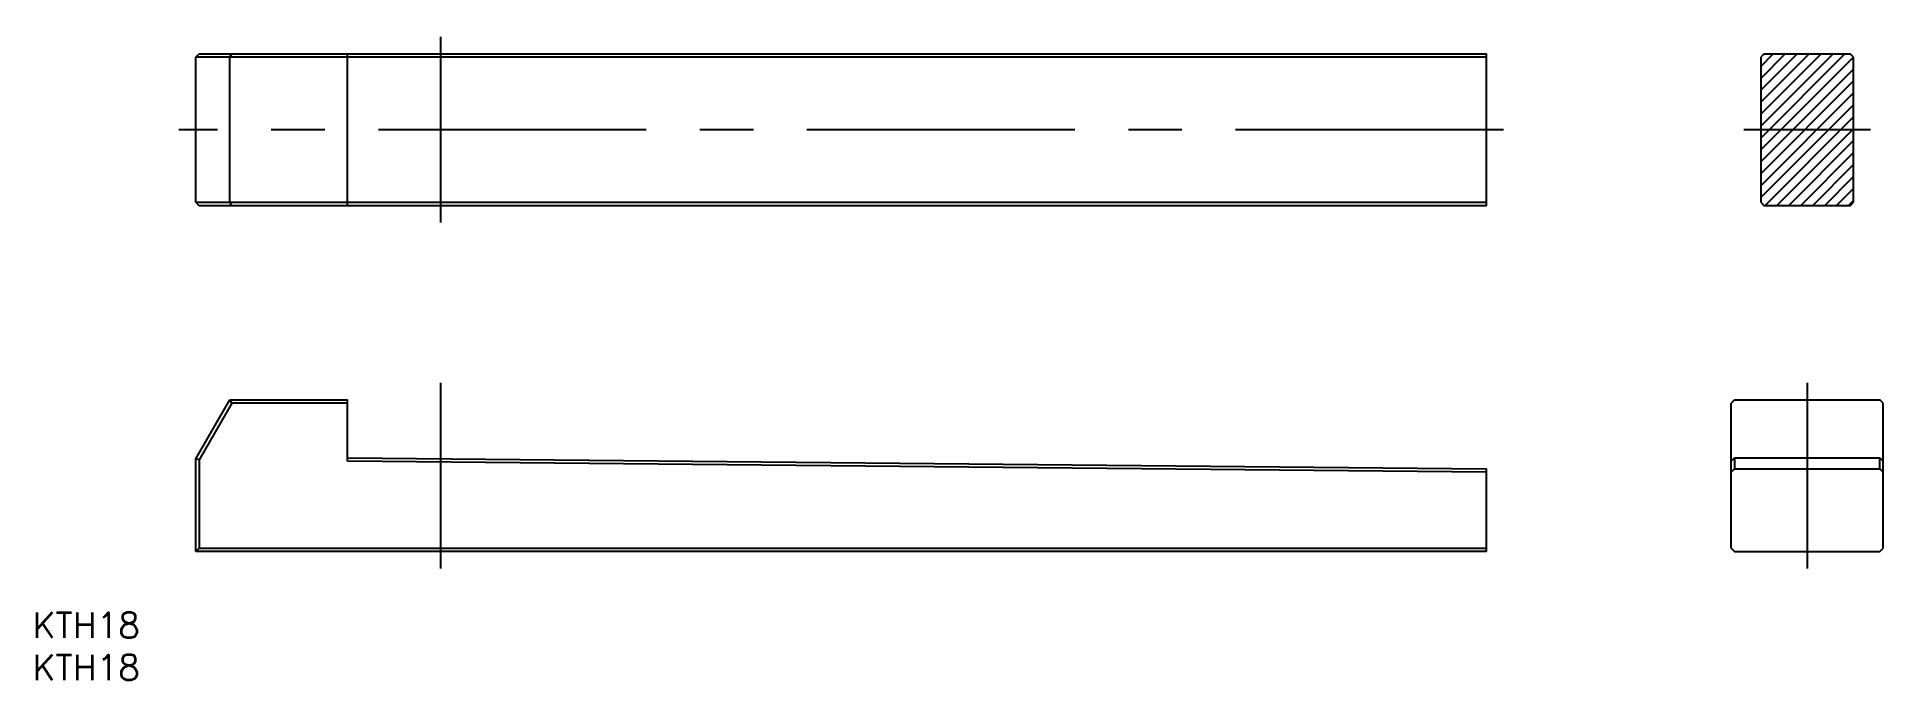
# Model space of a CAD drawing. Extents: x -48 to 171, y -15 to 61.
import ezdxf

# ---------------------------------------------------------------- set-up
doc = ezdxf.new("R2010")
doc.units = 0
doc.linetypes.add('CENTER', pattern=[50.8, 31.75, -6.35, 6.35, -6.35])
doc.layers.get('0').update_dxf_attribs({"linetype": 'CONTINUOUS'})
doc.layers.add('CENTER', color=1, linetype='CENTER')
doc.styles.get("Standard").update_dxf_attribs({"font": 'txt.shx', "height": 3, "bigfont": 'bigfont.shx'})

msp = doc.modelspace()

# ---------------------------------------------------------------- linework, layer by layer
at = {"color": 7, "linetype": 'CONTINUOUS'}
for p, q in [((-29, 58.6), (-28.6, 59)), ((124, 58.6), (-29, 58.6)), ((-29, 41.4), (-29, 58.6)), ((-28.6, 59), (124, 59)), ((-24.96, 58.6), (-24.73, 59)), ((-24.96, 41.4), (-24.96, 58.6)), ((-11, 41), (-11, 59)), ((124, 41), (124, 59)), ((156.9, 59), (156.5, 58.6)), ((156.5, 58.6), (156.5, 41.4)), ((156.9, 59), (167.1, 59)), ((167.5, 58.6), (167.1, 59)), ((167.5, 41.4), (167.5, 58.6)), ((-29, 41.4), (124, 41.4)), ((-28.6, 41), (-29, 41.4)), ((124, 41), (-28.6, 41)), ((-24.73, 41), (-24.96, 41.4)), ((156.5, 41.4), (156.9, 41)), ((167.1, 41), (156.9, 41)), ((167.1, 41), (167.5, 41.4)), ((-29, 11), (-24.96, 18)), ((-24.73, 17.6), (-28.6, 10.89)), ((-24.96, 18), (-11, 18)), ((-24.73, 17.6), (-24.96, 18)), ((-11, 17.6), (-24.73, 17.6)), ((-11, 10.71), (-11, 18)), ((153.4, 18), (153, 17.6)), ((153, 0.4), (153, 17.6)), ((153.4, 18), (170.6, 18)), ((171, 17.6), (170.6, 18)), ((171, 0.4), (171, 17.6)), ((-29, 0), (-29, 11)), ((-28.6, 10.89), (-29, 11)), ((-11, 11.11), (124, 9.81)), ((153, 10.71), (153.4, 11.11)), ((153.4, 11.11), (170.6, 11.11)), ((153.4, 11.11), (153.4, 9.81)), ((170.6, 9.81), (170.6, 11.11)), ((170.6, 11.11), (171, 10.71)), ((-28.6, 10.89), (-28.6, 0.4)), ((124, 9.41), (-11, 10.71)), ((124, 0), (124, 9.81)), ((153.4, 9.81), (153, 9.41)), ((153.4, 9.81), (170.6, 9.81)), ((171, 9.41), (170.6, 9.81)), ((-28.6, 0.4), (-29, 0)), ((124, 0), (-29, 0)), ((-28.6, 0.4), (124, 0.4)), ((153, 0.4), (153.4, 0)), ((153.4, 0), (170.6, 0)), ((170.6, 0), (171, 0.4))]:
    msp.add_line(p, q, dxfattribs=at)
at = {"color": 3, "linetype": 'CONTINUOUS'}
for p, q in [((156.5, 57.51), (157.99, 59)), ((156.5, 56.09), (159.41, 59)), ((156.5, 54.68), (160.82, 59)), ((156.5, 53.26), (162.24, 59)), ((156.5, 51.85), (163.65, 59)), ((156.5, 50.43), (165.07, 59)), ((156.5, 49.02), (166.48, 59)), ((156.5, 47.61), (167.5, 58.6)), ((156.5, 46.19), (167.5, 57.19)), ((156.5, 44.78), (167.5, 55.78)), ((156.5, 43.36), (167.5, 54.36)), ((156.5, 41.95), (167.5, 52.95)), ((156.97, 41), (167.5, 51.53)), ((158.38, 41), (167.5, 50.12)), ((159.79, 41), (167.5, 48.71)), ((161.21, 41), (167.5, 47.29)), ((162.62, 41), (167.5, 45.88)), ((164.04, 41), (167.5, 44.46)), ((165.45, 41), (167.5, 43.05)), ((166.87, 41), (167.5, 41.63))]:
    msp.add_line(p, q, dxfattribs=at)
at = {"layer": 'CENTER', "color": 1, "linetype": 'CENTER'}
for p, q in [((0, 61), (0, 39)), ((126, 50), (-31, 50)), ((169.5, 50), (154.5, 50)), ((0, 20), (0, -2)), ((162, 20), (162, -2))]:
    msp.add_line(p, q, dxfattribs=at)

# ---------------------------------------------------------------- texts
at = {"color": 7, "linetype": 'CONTINUOUS'}
for p in [(-48.33, -10.23), (-48.33, -15.23)]:
    msp.add_text('KTH18', height=3, dxfattribs=at).set_placement(p)

doc.saveas('drawing.dxf')
